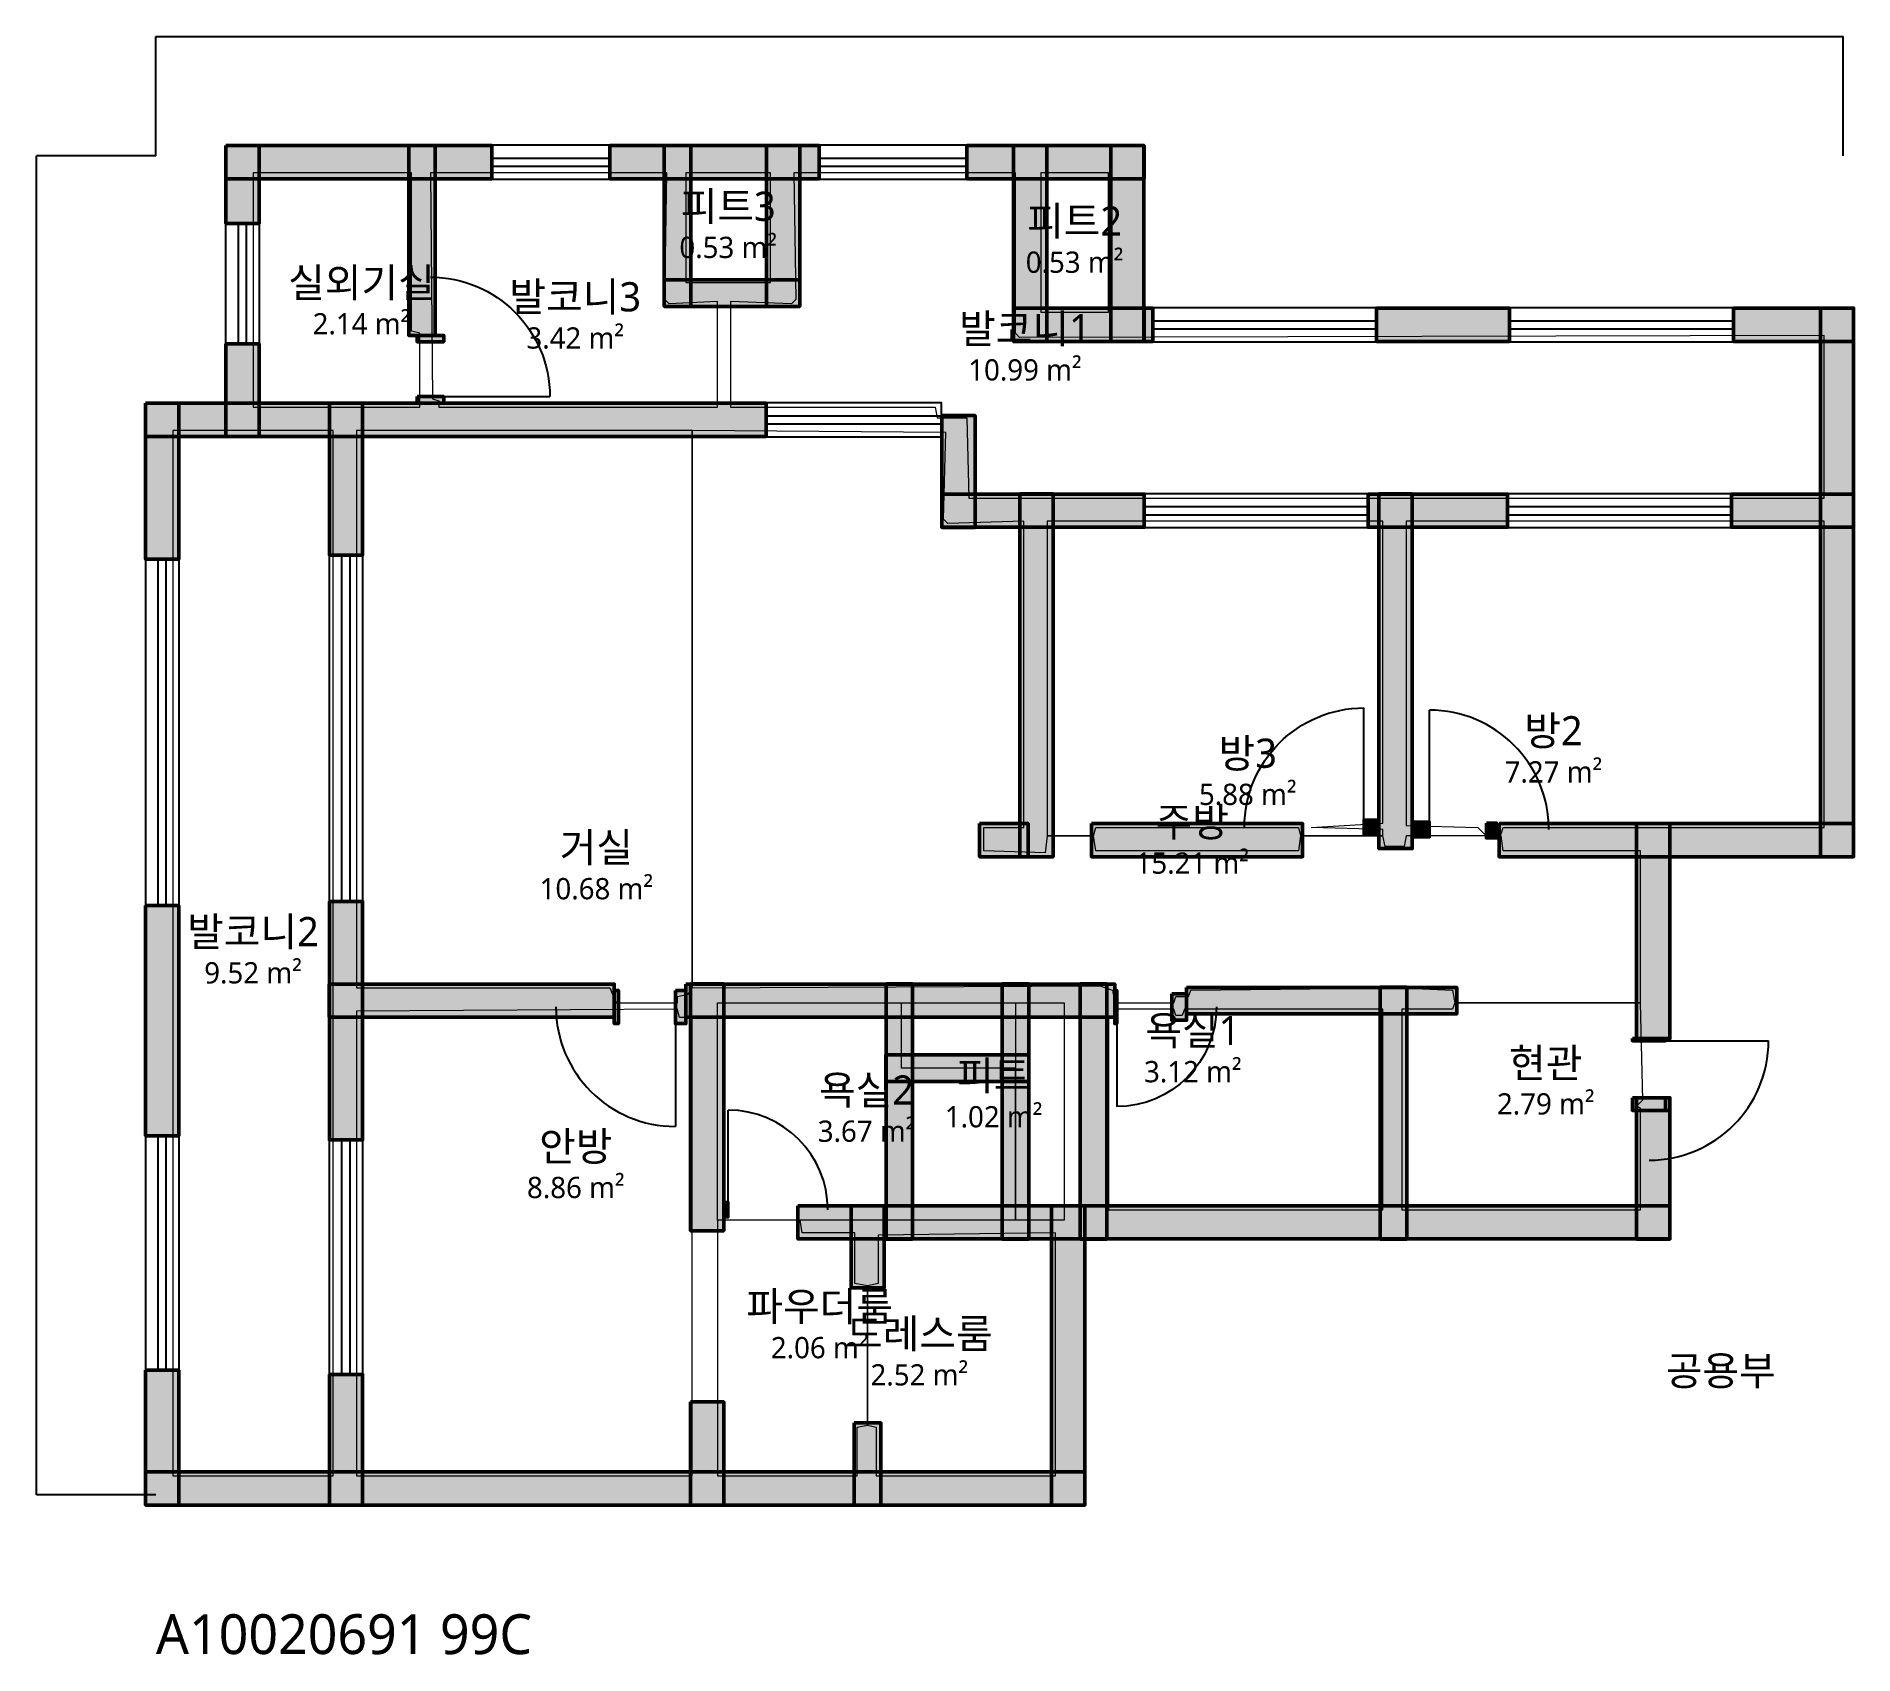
# Model space of a CAD drawing. Header units: millimetres. Extents: x -900 to 12787, y -1204 to 10985.
import ezdxf

# ---------------------------------------------------------------- set-up
doc = ezdxf.new("R2010")
doc.units = ezdxf.units.MM
for name, color, linetype, lineweight in [('A-ANNO-DIMS', 3, 'Continuous', 13), ('A-AREA', 9, 'Continuous', 13), ('A-AREA-IDEN', 7, 'Continuous', 18), ('A-AREA-PUBL', 9, 'Continuous', 13), ('A-DOOR', 4, 'Continuous', 25), ('A-GLAZ', 5, 'Continuous', 25), ('A-WALL-EXTR', 7, 'Continuous', 50), ('A-WALL-PATT', 8, 'Continuous', 9), ('A-WALL-PRTN', 8, 'Continuous', 35), ('A-WALL-STRC', 7, 'Continuous', 50)]:
    doc.layers.add(name, color=color, linetype=linetype, lineweight=lineweight)
doc.styles.add('OpenSansCondensed-Light', font='OpenSansCondensed-Light.ttf')
doc.styles.get("Standard").update_dxf_attribs({"font": 'malgun.ttf'})
doc.dimstyles.new('EZDXF', dxfattribs={"dimtxt": 0.25, "dimasz": 0.175, "dimexe": 0.375, "dimexo": 0.125, "dimgap": 0.1, "dimtad": 1, "dimlfac": 100, "dimzin": 12, "dimdsep": 46, "dimtxsty": 'OpenSansCondensed-Light', "dimblk": 'ARCHTICK', "dimcen": 2.5, "dimazin": 3, "dimtfac": 0.5, "dimtmove": 2, "dimatfit": 3})

# ---------------------------------------------------------------- blocks, each defined once
blk = doc.blocks.new('JJ-DOOR-SWING')
blk.add_line((0, 0), (0, 1000))
blk.add_arc((0, 0), 1000, 0, 90)
blk = doc.blocks.new('JJ-WIN-DOUBLE')
for p, q in [((0, 120), (1000, 120)), ((0, -120), (1000, -120))]:
    blk.add_line(p, q)
blk.add_lwpolyline([(0, -500), (1000, -500), (1000, 500), (0, 500)], close=True)
blk = doc.blocks.new('_ARCHTICK')
at = {"color": 0, "linetype": 'BYBLOCK', "const_width": 0.15}
blk.add_lwpolyline([(-0.5, -0.5), (0.5, 0.5)], dxfattribs=at)

msp = doc.modelspace()

# ---------------------------------------------------------------- hatches: boundary and pattern name
at = {"layer": 'A-WALL-PATT'}
h = msp.add_hatch(color=8, dxfattribs=at)
h.dxf.hatch_style = 1
h.paths.add_polyline_path([(526.5, 10161.5), (2529, 10161.5), (2529, 9911.5), (526.5, 9911.5)])
h = msp.add_hatch(color=8, dxfattribs=at)
h.dxf.hatch_style = 1
h.paths.add_polyline_path([(527.1, 10162.2), (777.1, 10162.2), (777.1, 9575.2), (527.1, 9575.2)])
h = msp.add_hatch(color=8, dxfattribs=at)
h.dxf.hatch_style = 1
h.paths.add_polyline_path([(1904.1, 10162.2), (2104.1, 10162.2), (2104.1, 8732.2), (1904.1, 8732.2)])
h = msp.add_hatch(color=8, dxfattribs=at)
h.dxf.hatch_style = 1
h.paths.add_polyline_path([(3419.7, 10161.5), (4994.4, 10161.5), (4994.4, 9911.5), (3419.7, 9911.5)])
h = msp.add_hatch(color=8, dxfattribs=at)
h.dxf.hatch_style = 1
h.paths.add_polyline_path([(3828.7, 10162.2), (4028.7, 10162.2), (4028.7, 8950.2), (3828.7, 8950.2)])
h = msp.add_hatch(color=8, dxfattribs=at)
h.dxf.hatch_style = 1
h.paths.add_polyline_path([(4599, 10162.2), (4849, 10162.2), (4849, 8950.2), (4599, 8950.2)])
h = msp.add_hatch(color=8, dxfattribs=at)
h.dxf.hatch_style = 1
h.paths.add_polyline_path([(4849.7, 10161.5), (4994.4, 10161.5), (4994.4, 9911.5), (4849.7, 9911.5)])
h = msp.add_hatch(color=8, dxfattribs=at)
h.dxf.hatch_style = 1
h.paths.add_polyline_path([(6107.8, 10161.5), (7442.3, 10161.5), (7442.3, 9911.5), (6107.8, 9911.5)])
h = msp.add_hatch(color=8, dxfattribs=at)
h.dxf.hatch_style = 1
h.paths.add_polyline_path([(6460, 10162.2), (6710, 10162.2), (6710, 8686.1), (6460, 8686.1)])
h = msp.add_hatch(color=8, dxfattribs=at)
h.dxf.hatch_style = 1
h.paths.add_polyline_path([(7191.6, 10162.2), (7441.6, 10162.2), (7441.6, 8686.1), (7191.6, 8686.1)])
h = msp.add_hatch(color=8, dxfattribs=at)
h.dxf.hatch_style = 1
h.paths.add_polyline_path([(527.1, 9910.9), (777.1, 9910.9), (777.1, 9575.2), (527.1, 9575.2)])
h = msp.add_hatch(color=8, dxfattribs=at)
h.dxf.hatch_style = 1
h.paths.add_polyline_path([(3828.5, 9150.4), (4849.7, 9150.4), (4849.7, 8950.4), (3828.5, 8950.4)])
h = msp.add_hatch(color=8, dxfattribs=at)
h.dxf.hatch_style = 1
h.paths.add_polyline_path([(6459.3, 8936.8), (7507.5, 8936.8), (7507.5, 8686.8), (6459.3, 8686.8)])
h = msp.add_hatch(color=8, dxfattribs=at)
h.dxf.hatch_style = 1
h.paths.add_polyline_path([(7442.3, 8936.8), (7507.5, 8936.8), (7507.5, 8686.8), (7442.3, 8686.8)])
h = msp.add_hatch(color=8, dxfattribs=at)
h.dxf.hatch_style = 1
h.paths.add_polyline_path([(9193.5, 8936.8), (10195.6, 8936.8), (10195.6, 8686.8), (9193.5, 8686.8)])
h = msp.add_hatch(color=8, dxfattribs=at)
h.dxf.hatch_style = 1
h.paths.add_polyline_path([(11881.6, 8936.8), (12786.6, 8936.8), (12786.6, 8686.8), (11881.6, 8686.8)])
h = msp.add_hatch(color=8, dxfattribs=at)
h.dxf.hatch_style = 1
h.paths.add_polyline_path([(12536, 8937.4), (12786, 8937.4), (12786, 4805.1), (12536, 4805.1)])
h = msp.add_hatch(color=8, dxfattribs=at)
h.dxf.hatch_style = 1
h.paths.add_polyline_path([(527.1, 8668.6), (777.1, 8668.6), (777.1, 7970.4), (527.1, 7970.4)])
h = msp.add_hatch(color=8, dxfattribs=at)
h.dxf.hatch_style = 1
h.paths.add_polyline_path([(1967.7, 8732.2), (2167.7, 8732.2), (2167.7, 8684.5), (1967.7, 8684.5)])
h = msp.add_hatch(color=8, dxfattribs=at)
h.dxf.hatch_style = 1
h.paths.add_polyline_path([(-77.9, 8221), (4596.8, 8221), (4596.8, 7971), (-77.9, 7971)])
h = msp.add_hatch(color=8, dxfattribs=at)
h.dxf.hatch_style = 1
h.paths.add_polyline_path([(-77.3, 8221.7), (172.7, 8221.7), (172.7, 7046.2), (-77.3, 7046.2)])
h = msp.add_hatch(color=8, dxfattribs=at)
h.dxf.hatch_style = 1
h.paths.add_polyline_path([(1306.5, 8221.7), (1556.5, 8221.7), (1556.5, 7078), (1306.5, 7078)])
h = msp.add_hatch(color=8, dxfattribs=at)
h.dxf.hatch_style = 1
h.paths.add_polyline_path([(1967.7, 8271), (2167.7, 8271), (2167.7, 8221.7), (1967.7, 8221.7)])
h = msp.add_hatch(color=8, dxfattribs=at)
h.dxf.hatch_style = 1
h.paths.add_polyline_path([(5919.2, 8127.8), (6169.2, 8127.8), (6169.2, 7286.4), (5919.2, 7286.4)])
h = msp.add_hatch(color=8, dxfattribs=at)
h.dxf.hatch_style = 1
h.paths.add_polyline_path([(5918.5, 7537.1), (7443.9, 7537.1), (7443.9, 7287.1), (5918.5, 7287.1)])
h = msp.add_hatch(color=8, dxfattribs=at)
h.dxf.hatch_style = 1
h.paths.add_polyline_path([(6507.7, 7537.7), (6757.7, 7537.7), (6757.7, 4805.1), (6507.7, 4805.1)])
h = msp.add_hatch(color=8, dxfattribs=at)
h.dxf.hatch_style = 1
h.paths.add_polyline_path([(9129.9, 7537.1), (10179.7, 7537.1), (10179.7, 7287.1), (9129.9, 7287.1)])
h = msp.add_hatch(color=8, dxfattribs=at)
h.dxf.hatch_style = 1
h.paths.add_polyline_path([(9129.9, 7537.1), (9211, 7537.1), (9211, 7287.1), (9129.9, 7287.1)])
h = msp.add_hatch(color=8, dxfattribs=at)
h.dxf.hatch_style = 1
h.paths.add_polyline_path([(9211.7, 7537.7), (9461.7, 7537.7), (9461.7, 4867.2), (9211.7, 4867.2)])
h = msp.add_hatch(color=8, dxfattribs=at)
h.dxf.hatch_style = 1
h.paths.add_polyline_path([(11865.7, 7537.1), (12786.6, 7537.1), (12786.6, 7287.1), (11865.7, 7287.1)])
h = msp.add_hatch(color=8, dxfattribs=at)
h.dxf.hatch_style = 1
h.paths.add_polyline_path([(9098.1, 5086.2), (9211, 5086.2), (9211, 4966.2), (9098.1, 4966.2)])
h = msp.add_hatch(color=8, dxfattribs=at)
h.dxf.hatch_style = 1
h.paths.add_polyline_path([(9462.3, 5070.3), (9591.2, 5070.3), (9591.2, 4950.3), (9462.3, 4950.3)])
h = msp.add_hatch(color=8, dxfattribs=at)
h.dxf.hatch_style = 1
h.paths.add_polyline_path([(6203.2, 5055.8), (6569.1, 5055.8), (6569.1, 4805.8), (6203.2, 4805.8)])
h = msp.add_hatch(color=8, dxfattribs=at)
h.dxf.hatch_style = 1
h.paths.add_polyline_path([(7046.2, 5055.8), (8636.8, 5055.8), (8636.8, 4805.8), (7046.2, 4805.8)])
h = msp.add_hatch(color=8, dxfattribs=at)
h.dxf.hatch_style = 1
h.paths.add_polyline_path([(10020.6, 5058), (10100.1, 5058), (10100.1, 4946.7), (10020.6, 4946.7)])
h = msp.add_hatch(color=8, dxfattribs=at)
h.dxf.hatch_style = 1
h.paths.add_polyline_path([(10116, 5055.8), (12786.6, 5055.8), (12786.6, 4805.8), (10116, 4805.8)])
h = msp.add_hatch(color=8, dxfattribs=at)
h.dxf.hatch_style = 1
h.paths.add_polyline_path([(11152.2, 5056.4), (11402.2, 5056.4), (11402.2, 3435.6), (11152.2, 3435.6)])
h = msp.add_hatch(color=8, dxfattribs=at)
h.dxf.hatch_style = 1
h.paths.add_polyline_path([(-77.3, 4437.7), (172.7, 4437.7), (172.7, 2704), (-77.3, 2704)])
h = msp.add_hatch(color=8, dxfattribs=at)
h.dxf.hatch_style = 1
h.paths.add_polyline_path([(1306.5, 4469.5), (1556.5, 4469.5), (1556.5, 2672.2), (1306.5, 2672.2)])
h = msp.add_hatch(color=8, dxfattribs=at)
h.dxf.hatch_style = 1
h.paths.add_polyline_path([(1305.9, 3846.9), (3451.5, 3846.9), (3451.5, 3596.9), (1305.9, 3596.9)])
h = msp.add_hatch(color=8, dxfattribs=at)
h.dxf.hatch_style = 1
h.paths.add_polyline_path([(3992.3, 3846.9), (7221.2, 3846.9), (7221.2, 3596.9), (3992.3, 3596.9)])
h = msp.add_hatch(color=8, dxfattribs=at)
h.dxf.hatch_style = 1
h.paths.add_polyline_path([(4026.4, 3847.6), (4276.4, 3847.6), (4276.4, 1988.2), (4026.4, 1988.2)])
h = msp.add_hatch(color=8, dxfattribs=at)
h.dxf.hatch_style = 1
h.paths.add_polyline_path([(5498.8, 3847.6), (5698.8, 3847.6), (5698.8, 1926.2), (5498.8, 1926.2)])
h = msp.add_hatch(color=8, dxfattribs=at)
h.dxf.hatch_style = 1
h.paths.add_polyline_path([(6373.6, 3847.6), (6573.6, 3847.6), (6573.6, 1926.2), (6373.6, 1926.2)])
h = msp.add_hatch(color=8, dxfattribs=at)
h.dxf.hatch_style = 1
h.paths.add_polyline_path([(6962.1, 3847.6), (7162.1, 3847.6), (7162.1, 1926.2), (6962.1, 1926.2)])
h = msp.add_hatch(color=8, dxfattribs=at)
h.dxf.hatch_style = 1
h.paths.add_polyline_path([(3451.5, 3799.2), (3483.4, 3799.2), (3483.4, 3549.2), (3451.5, 3549.2)])
h = msp.add_hatch(color=8, dxfattribs=at)
h.dxf.hatch_style = 1
h.paths.add_polyline_path([(3912.8, 3799.2), (3992.3, 3799.2), (3992.3, 3549.2), (3912.8, 3549.2)])
h = msp.add_hatch(color=8, dxfattribs=at)
h.dxf.hatch_style = 1
h.paths.add_polyline_path([(7221.2, 3799.2), (7237.1, 3799.2), (7237.1, 3549.2), (7221.2, 3549.2)])
h = msp.add_hatch(color=8, dxfattribs=at)
h.dxf.hatch_style = 1
h.paths.add_polyline_path([(7650.7, 3774.2), (7762, 3774.2), (7762, 3574.2), (7650.7, 3574.2)])
h = msp.add_hatch(color=8, dxfattribs=at)
h.dxf.hatch_style = 1
h.paths.add_polyline_path([(7762, 3821.9), (9797.9, 3821.9), (9797.9, 3621.9), (7762, 3621.9)])
h = msp.add_hatch(color=8, dxfattribs=at)
h.dxf.hatch_style = 1
h.paths.add_polyline_path([(9220.8, 3822.1), (9420.8, 3822.1), (9420.8, 1926.2), (9220.8, 1926.2)])
h = msp.add_hatch(color=8, dxfattribs=at)
h.dxf.hatch_style = 1
h.paths.add_polyline_path([(11120.4, 3435.6), (11370.4, 3435.6), (11370.4, 3419.7), (11120.4, 3419.7)])
h = msp.add_hatch(color=8, dxfattribs=at)
h.dxf.hatch_style = 1
h.paths.add_polyline_path([(5498.6, 3313), (6573.8, 3313), (6573.8, 3113), (5498.6, 3113)])
h = msp.add_hatch(color=8, dxfattribs=at)
h.dxf.hatch_style = 1
h.paths.add_polyline_path([(11120.4, 2990.3), (11370.4, 2990.3), (11370.4, 2894.8), (11120.4, 2894.8)])
h = msp.add_hatch(color=8, dxfattribs=at)
h.dxf.hatch_style = 1
h.paths.add_polyline_path([(11152.2, 2990.3), (11402.2, 2990.3), (11402.2, 2894.8), (11152.2, 2894.8)])
h = msp.add_hatch(color=8, dxfattribs=at)
h.dxf.hatch_style = 1
h.paths.add_polyline_path([(11152.2, 2894.8), (11402.2, 2894.8), (11402.2, 1926.2), (11152.2, 1926.2)])
h = msp.add_hatch(color=8, dxfattribs=at)
h.dxf.hatch_style = 1
h.paths.add_polyline_path([(4277.1, 2207.3), (4310.5, 2207.3), (4310.5, 2087.3), (4277.1, 2087.3)])
h = msp.add_hatch(color=8, dxfattribs=at)
h.dxf.hatch_style = 1
h.paths.add_polyline_path([(4835.3, 2176.8), (11402.8, 2176.8), (11402.8, 1926.8), (4835.3, 1926.8)])
h = msp.add_hatch(color=8, dxfattribs=at)
h.dxf.hatch_style = 1
h.paths.add_polyline_path([(5235.2, 2177.5), (5485.2, 2177.5), (5485.2, 1558.8), (5235.2, 1558.8)])
h = msp.add_hatch(color=8, dxfattribs=at)
h.dxf.hatch_style = 1
h.paths.add_polyline_path([(6746.3, 2177.5), (6996.3, 2177.5), (6996.3, -77.9), (6746.3, -77.9)])
h = msp.add_hatch(color=8, dxfattribs=at)
h.dxf.hatch_style = 1
h.paths.add_polyline_path([(-77.3, 938.4), (172.7, 938.4), (172.7, -77.9), (-77.3, -77.9)])
h = msp.add_hatch(color=8, dxfattribs=at)
h.dxf.hatch_style = 1
h.paths.add_polyline_path([(1306.5, 906.6), (1556.5, 906.6), (1556.5, -77.9), (1306.5, -77.9)])
h = msp.add_hatch(color=8, dxfattribs=at)
h.dxf.hatch_style = 1
h.paths.add_polyline_path([(4026.4, 699.9), (4276.4, 699.9), (4276.4, -77.9), (4026.4, -77.9)])
h = msp.add_hatch(color=8, dxfattribs=at)
h.dxf.hatch_style = 1
h.paths.add_polyline_path([(5260.2, 540.8), (5460.2, 540.8), (5460.2, -77.9), (5260.2, -77.9)])
h = msp.add_hatch(color=8, dxfattribs=at)
h.dxf.hatch_style = 1
h.paths.add_polyline_path([(-77.9, 172.7), (6996.9, 172.7), (6996.9, -77.3), (-77.9, -77.3)])

# ---------------------------------------------------------------- linework, layer by layer
at = {"layer": 'A-AREA'}
for points in [[(731.7, 9957), (731.7, 8191.5), (1988.2, 8191.5), (1988.2, 8748.2), (1924.6, 8764.1), (1924.6, 9957)], [(2067.7, 9957), (2083.7, 8255.1), (2131.4, 8239.2), (2131.4, 8191.5), (4230.9, 8191.5), (4230.9, 8986.7), (3865.1, 8970.8), (3833.3, 9002.6), (3849.2, 9957)], [(3992.3, 9957), (3992.3, 9129.9), (4628.6, 9129.9), (4628.6, 9957)], [(4326.4, 8986.7), (4326.4, 8191.5), (5869.2, 8191.5), (5885.1, 8111.9), (6107.8, 8111.9), (6123.7, 7507.5), (12565.5, 7507.5), (12565.5, 8732.2), (6505.4, 8716.3), (6473.6, 8748.2), (6473.6, 9957), (4803.5, 9957), (4819.4, 9002.6), (4787.6, 8970.8)], [(6664.5, 9957), (6664.5, 8907.2), (7173.5, 8907.2), (7173.5, 9957)], [(127.2, 8016.5), (127.2, 143.2), (1336.1, 143.2), (1336.1, 8016.5)], [(1511, 8016.5), (1511, 3817.4), (3419.7, 3817.4), (3467.4, 3706), (3928.7, 3706), (3928.7, 3753.8), (4008.2, 3769.7), (4040.1, 3817.4), (4040.1, 8016.5)], [(4040.1, 8016.5), (4040.1, 3817.4), (7109.9, 3833.3), (7205.3, 3801.5), (7221.2, 3706), (7666.6, 3706), (7682.5, 3753.8), (7777.9, 3753.8), (7793.8, 3801.5), (9368.5, 3817.4), (9766.1, 3801.5), (9782, 3706), (11181.7, 3706), (11181.7, 4851.2), (10147.9, 4851.2), (10131.9, 4962.6), (9416.2, 4962.6), (9400.3, 4883.1), (9257.1, 4883.1), (9241.2, 4962.6), (8620.9, 4962.6), (8605, 4851.2), (7078, 4851.2), (7062.1, 4962.6), (6712.2, 4962.6), (6696.3, 4835.3), (6235, 4851.2), (6235, 5026.2), (6537.3, 5026.2), (6537.3, 7332.5), (5964.6, 7316.6), (5932.8, 7348.4), (5948.7, 8000.6)], [(6712.2, 7332.5), (6712.2, 4962.6), (7062.1, 4962.6), (7078, 5026.2), (8605, 5026.2), (8620.9, 4962.6), (9241.2, 4962.6), (9241.2, 5010.3), (8700.4, 5026.2), (9241.2, 5058), (9241.2, 7332.5)], [(9416.2, 7332.5), (9416.2, 5042.1), (9957, 5026.2), (10004.7, 4978.5), (10131.9, 4978.5), (10147.9, 5026.2), (12565.5, 5026.2), (12565.5, 7332.5)], [(4230.9, 3706), (6473.6, 3706), (6473.6, 2067.7), (4230.9, 2067.7)], [(6473.6, 2067.7), (6473.6, 3213), (5614.7, 3213), (5614.7, 3706), (6839.5, 3706), (6839.5, 2067.7)], [(9384.4, 3658.3), (9384.4, 2147.3), (11181.7, 2147.3), (11181.7, 2910.7), (11149.9, 2926.7), (11197.6, 2974.4), (11181.7, 3706), (9782, 3706), (9766.1, 3658.3)], [(4040.1, 3594.7), (3944.6, 3594.7), (3928.7, 3658.3), (1511, 3642.4), (1511, 143.2), (4040.1, 143.2)], [(7173.5, 3594.7), (7173.5, 2147.3), (9241.2, 2147.3), (9241.2, 3658.3), (7746.1, 3658.3), (7730.2, 3610.6), (7682.5, 3610.6), (7666.6, 3658.3), (7221.2, 3658.3), (7221.2, 3610.6)], [(4230.9, 2067.7), (4230.9, 143.2), (5280.7, 143.2), (5280.7, 509), (5360.2, 524.9), (5360.2, 1574.7), (5264.8, 1590.6), (5264.8, 1972.3), (4867.2, 1972.3), (4851.2, 2067.7)], [(5439.8, 1956.4), (5439.8, 1590.6), (5360.2, 1574.7), (5360.2, 524.9), (5423.9, 509), (5423.9, 143.2), (6775.8, 143.2), (6775.8, 1972.3)]]:
    msp.add_lwpolyline(points, close=True, dxfattribs=at)
at = {"layer": 'A-WALL-EXTR'}
for points in [[(526.5, 10161.5), (2529, 10161.5), (2529, 9911.5), (526.5, 9911.5)], [(527.1, 10162.2), (777.1, 10162.2), (777.1, 9575.2), (527.1, 9575.2)], [(3419.7, 10161.5), (4994.4, 10161.5), (4994.4, 9911.5), (3419.7, 9911.5)], [(4599, 10162.2), (4849, 10162.2), (4849, 8950.2), (4599, 8950.2)], [(4849.7, 10161.5), (4994.4, 10161.5), (4994.4, 9911.5), (4849.7, 9911.5)], [(6107.8, 10161.5), (7442.3, 10161.5), (7442.3, 9911.5), (6107.8, 9911.5)], [(6460, 10162.2), (6710, 10162.2), (6710, 8686.1), (6460, 8686.1)], [(7191.6, 10162.2), (7441.6, 10162.2), (7441.6, 8686.1), (7191.6, 8686.1)], [(527.1, 9910.9), (777.1, 9910.9), (777.1, 9575.2), (527.1, 9575.2)], [(6459.3, 8936.8), (7507.5, 8936.8), (7507.5, 8686.8), (6459.3, 8686.8)], [(7442.3, 8936.8), (7507.5, 8936.8), (7507.5, 8686.8), (7442.3, 8686.8)], [(9193.5, 8936.8), (10195.6, 8936.8), (10195.6, 8686.8), (9193.5, 8686.8)], [(11881.6, 8936.8), (12786.6, 8936.8), (12786.6, 8686.8), (11881.6, 8686.8)], [(12536, 8937.4), (12786, 8937.4), (12786, 4805.1), (12536, 4805.1)], [(527.1, 8668.6), (777.1, 8668.6), (777.1, 7970.4), (527.1, 7970.4)], [(-77.9, 8221), (4596.8, 8221), (4596.8, 7971), (-77.9, 7971)], [(-77.3, 8221.7), (172.7, 8221.7), (172.7, 7046.2), (-77.3, 7046.2)], [(1306.5, 8221.7), (1556.5, 8221.7), (1556.5, 7078), (1306.5, 7078)], [(5919.2, 8127.8), (6169.2, 8127.8), (6169.2, 7286.4), (5919.2, 7286.4)], [(5918.5, 7537.1), (7443.9, 7537.1), (7443.9, 7287.1), (5918.5, 7287.1)], [(6507.7, 7537.7), (6757.7, 7537.7), (6757.7, 4805.1), (6507.7, 4805.1)], [(9129.9, 7537.1), (10179.7, 7537.1), (10179.7, 7287.1), (9129.9, 7287.1)], [(9129.9, 7537.1), (9211, 7537.1), (9211, 7287.1), (9129.9, 7287.1)], [(9211.7, 7537.7), (9461.7, 7537.7), (9461.7, 4867.2), (9211.7, 4867.2)], [(11865.7, 7537.1), (12786.6, 7537.1), (12786.6, 7287.1), (11865.7, 7287.1)], [(6203.2, 5055.8), (6569.1, 5055.8), (6569.1, 4805.8), (6203.2, 4805.8)], [(7046.2, 5055.8), (8636.8, 5055.8), (8636.8, 4805.8), (7046.2, 4805.8)], [(10020.6, 5058), (10100.1, 5058), (10100.1, 4946.7), (10020.6, 4946.7)], [(10116, 5055.8), (12786.6, 5055.8), (12786.6, 4805.8), (10116, 4805.8)], [(11152.2, 5056.4), (11402.2, 5056.4), (11402.2, 3435.6), (11152.2, 3435.6)], [(-77.3, 4437.7), (172.7, 4437.7), (172.7, 2704), (-77.3, 2704)], [(1306.5, 4469.5), (1556.5, 4469.5), (1556.5, 2672.2), (1306.5, 2672.2)], [(1305.9, 3846.9), (3451.5, 3846.9), (3451.5, 3596.9), (1305.9, 3596.9)], [(3992.3, 3846.9), (7221.2, 3846.9), (7221.2, 3596.9), (3992.3, 3596.9)], [(4026.4, 3847.6), (4276.4, 3847.6), (4276.4, 1988.2), (4026.4, 1988.2)], [(3451.5, 3799.2), (3483.4, 3799.2), (3483.4, 3549.2), (3451.5, 3549.2)], [(3912.8, 3799.2), (3992.3, 3799.2), (3992.3, 3549.2), (3912.8, 3549.2)], [(7221.2, 3799.2), (7237.1, 3799.2), (7237.1, 3549.2), (7221.2, 3549.2)], [(11120.4, 3435.6), (11370.4, 3435.6), (11370.4, 3419.7), (11120.4, 3419.7)], [(11120.4, 2990.3), (11370.4, 2990.3), (11370.4, 2894.8), (11120.4, 2894.8)], [(11152.2, 2990.3), (11402.2, 2990.3), (11402.2, 2894.8), (11152.2, 2894.8)], [(11152.2, 2894.8), (11402.2, 2894.8), (11402.2, 1926.2), (11152.2, 1926.2)], [(4835.3, 2176.8), (11402.8, 2176.8), (11402.8, 1926.8), (4835.3, 1926.8)], [(5235.2, 2177.5), (5485.2, 2177.5), (5485.2, 1558.8), (5235.2, 1558.8)], [(6746.3, 2177.5), (6996.3, 2177.5), (6996.3, -77.9), (6746.3, -77.9)], [(-77.3, 938.4), (172.7, 938.4), (172.7, -77.9), (-77.3, -77.9)], [(1306.5, 906.6), (1556.5, 906.6), (1556.5, -77.9), (1306.5, -77.9)], [(4026.4, 699.9), (4276.4, 699.9), (4276.4, -77.9), (4026.4, -77.9)], [(-77.9, 172.7), (6996.9, 172.7), (6996.9, -77.3), (-77.9, -77.3)]]:
    msp.add_lwpolyline(points, close=True, dxfattribs=at)
at = {"layer": 'A-WALL-PRTN'}
for points in [[(9098.1, 5086.2), (9211, 5086.2), (9211, 4966.2), (9098.1, 4966.2)], [(9462.3, 5070.3), (9591.2, 5070.3), (9591.2, 4950.3), (9462.3, 4950.3)], [(4277.1, 2207.3), (4310.5, 2207.3), (4310.5, 2087.3), (4277.1, 2087.3)]]:
    msp.add_lwpolyline(points, close=True, dxfattribs=at)
at = {"layer": 'A-WALL-STRC'}
for points in [[(1904.1, 10162.2), (2104.1, 10162.2), (2104.1, 8732.2), (1904.1, 8732.2)], [(3828.7, 10162.2), (4028.7, 10162.2), (4028.7, 8950.2), (3828.7, 8950.2)], [(3828.5, 9150.4), (4849.7, 9150.4), (4849.7, 8950.4), (3828.5, 8950.4)], [(1967.7, 8732.2), (2167.7, 8732.2), (2167.7, 8684.5), (1967.7, 8684.5)], [(1967.7, 8271), (2167.7, 8271), (2167.7, 8221.7), (1967.7, 8221.7)], [(5498.8, 3847.6), (5698.8, 3847.6), (5698.8, 1926.2), (5498.8, 1926.2)], [(6373.6, 3847.6), (6573.6, 3847.6), (6573.6, 1926.2), (6373.6, 1926.2)], [(6962.1, 3847.6), (7162.1, 3847.6), (7162.1, 1926.2), (6962.1, 1926.2)], [(7650.7, 3774.2), (7762, 3774.2), (7762, 3574.2), (7650.7, 3574.2)], [(7762, 3821.9), (9797.9, 3821.9), (9797.9, 3621.9), (7762, 3621.9)], [(9220.8, 3822.1), (9420.8, 3822.1), (9420.8, 1926.2), (9220.8, 1926.2)], [(5498.6, 3313), (6573.8, 3313), (6573.8, 3113), (5498.6, 3113)], [(5260.2, 540.8), (5460.2, 540.8), (5460.2, -77.9), (5260.2, -77.9)]]:
    msp.add_lwpolyline(points, close=True, dxfattribs=at)

# ---------------------------------------------------------------- block references
at = {"layer": 'A-DOOR', "xscale": 0.9}
for p, yscale, rotation in [((2067.7, 8271), -0.9, 90), ((9098.1, 5026.2), -0.9, 180), ((3912.8, 3674.2), 0.9, 180), ((11245.4, 3419.7), 0.9, -90)]:
    msp.add_blockref('JJ-DOOR-SWING', p, dxfattribs=dict(at, yscale=yscale, rotation=rotation))
at = {"layer": 'A-DOOR'}
for p, xscale, yscale in [((9591.2, 5010.3), 0.9, 0.9), ((7237.1, 3674.2), 0.75, -0.75), ((4310.5, 2147.3), 0.75, 0.75)]:
    msp.add_blockref('JJ-DOOR-SWING', p, dxfattribs=dict(at, xscale=xscale, yscale=yscale))
at = {"layer": 'A-GLAZ', "yscale": 0.2544916623505513}
for p, xscale in [((2529, 10036.5), 0.8906999999999998), ((4994.4, 10036.5), 1.1134000000000006), ((7507.5, 8811.8), 1.686), ((10195.6, 8811.8), 1.686), ((4596.8, 8096), 1.3200999999999994), ((7443.9, 7412.1), 1.686), ((10179.7, 7412.1), 1.686)]:
    msp.add_blockref('JJ-WIN-DOUBLE', p, dxfattribs=dict(at, xscale=xscale))
at = {"layer": 'A-GLAZ', "yscale": 0.2544916623505513, "rotation": 90}
for p, xscale in [((652.1, 8668.6), 0.9066000000000004), ((47.7, 4437.7), 2.6085), ((1431.5, 4469.5), 2.6085), ((47.7, 938.4), 1.7655999999999998), ((1431.5, 906.6), 1.7655999999999998)]:
    msp.add_blockref('JJ-WIN-DOUBLE', p, dxfattribs=dict(at, xscale=xscale))

# ---------------------------------------------------------------- texts
at = {"layer": 'A-AREA-IDEN'}
for s, insert, char_height, attachment_point in [('피트3', (4310.45, 9693.45), 220, 5), ('피트2', (6919, 9582.1), 220, 5), ('0.53 m²', (4310.45, 9393.45), 160, 5), ('0.53 m²', (6919, 9282.1), 160, 5), ('실외기실', (1548.16667, 9118.21667), 220, 5), ('발코니3', (3158.17778, 9011.26667), 220, 5), ('2.14 m²', (1548.16667, 8818.21667), 160, 5), ('발코니1', (6545.19286, 8770.9), 220, 5), ('3.42 m²', (3158.17778, 8711.26667), 160, 5), ('10.99 m²', (6545.19286, 8470.9), 160, 5), ('방2', (10525.6125, 5742.8375), 220, 5), ('방3', (8223.23636, 5573.84545), 220, 5), ('7.27 m²', (10525.6125, 5442.8375), 160, 5), ('5.88 m²', (8223.23636, 5273.84545), 160, 5), ('주방', (7805.3697, 5056.19091), 220, 5), ('거실', (3317.21111, 4863.41111), 220, 5), ('15.21 m²', (7805.3697, 4756.19091), 160, 5), ('10.68 m²', (3317.21111, 4563.41111), 160, 5), ('발코니2', (731.65, 4229.85), 220, 5), ('9.52 m²', (731.65, 3929.85), 160, 5), ('욕실1', (7809.72, 3485.43), 220, 5), ('피트', (6309.26667, 3145.56667), 220, 5), ('3.12 m²', (7809.72, 3185.43), 160, 5), ('현관', (10467.72222, 3242.77778), 220, 5), ('욕실2', (5352.25, 3036.85), 220, 5), ('2.79 m²', (10467.72222, 2942.77778), 160, 5), ('1.02 m²', (6309.26667, 2845.56667), 160, 5), ('안방', (3162.58333, 2612.75), 220, 5), ('3.67 m²', (5352.25, 2736.85), 160, 5), ('8.86 m²', (3162.58333, 2312.75), 160, 5), ('파우더룸', (4999.16, 1406.56), 220, 5), ('드레스룸', (5749.925, 1201.7875), 220, 5), ('2.06 m²', (4999.16, 1106.56), 160, 5), ('2.52 m²', (5749.925, 901.7875), 160, 5), ('A10020691 99C', (0, -900), 300, 1)]:
    msp.add_mtext(s, dxfattribs=dict(at, insert=insert, char_height=char_height, attachment_point=attachment_point))
at = {"layer": 'A-AREA-PUBL', "insert": (11786.1, 922.5), "char_height": 220, "attachment_point": 5}
msp.add_mtext('공용부', dxfattribs=at)

# ---------------------------------------------------------------- dimensions: what is measured, and where the dimension line sits
at = {"layer": 'A-ANNO-DIMS'}
msp.add_linear_dim(base=(0, 10984.23212), p1=(0, 10084.23212), p2=(12708.67739, 10084.23212), dimstyle='EZDXF', dxfattribs=at).render()
msp.add_linear_dim(base=(-900, 0), p1=(0, 0), p2=(0, 10084.23212), angle=90, dimstyle='EZDXF', dxfattribs=at).render()

doc.saveas('drawing.dxf')
